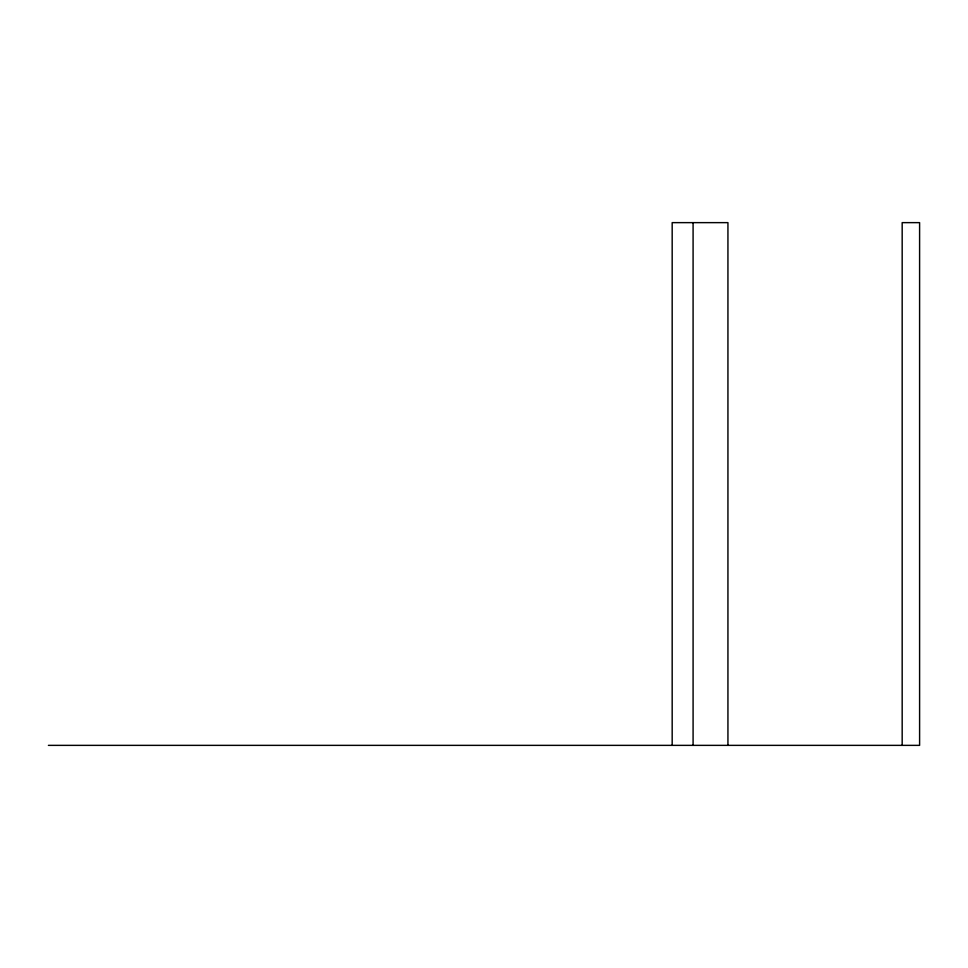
<?xml version="1.0" encoding="UTF-8"?>
<svg xmlns="http://www.w3.org/2000/svg" width="968" height="968" viewBox="0 0 968 968"><rect width="100%" height="100%" fill="white"/><g stroke="black" fill="none" stroke-linecap="round" stroke-linejoin="round"><path stroke-width="1.45" d="M48.4 745.36L919.6 745.36L919.6 222.64L902.176 222.64L902.176 745.36M727.936 745.36L727.936 222.64L672.179 222.64L672.179 745.36M693.088 222.64L693.088 745.36"/></g></svg>
